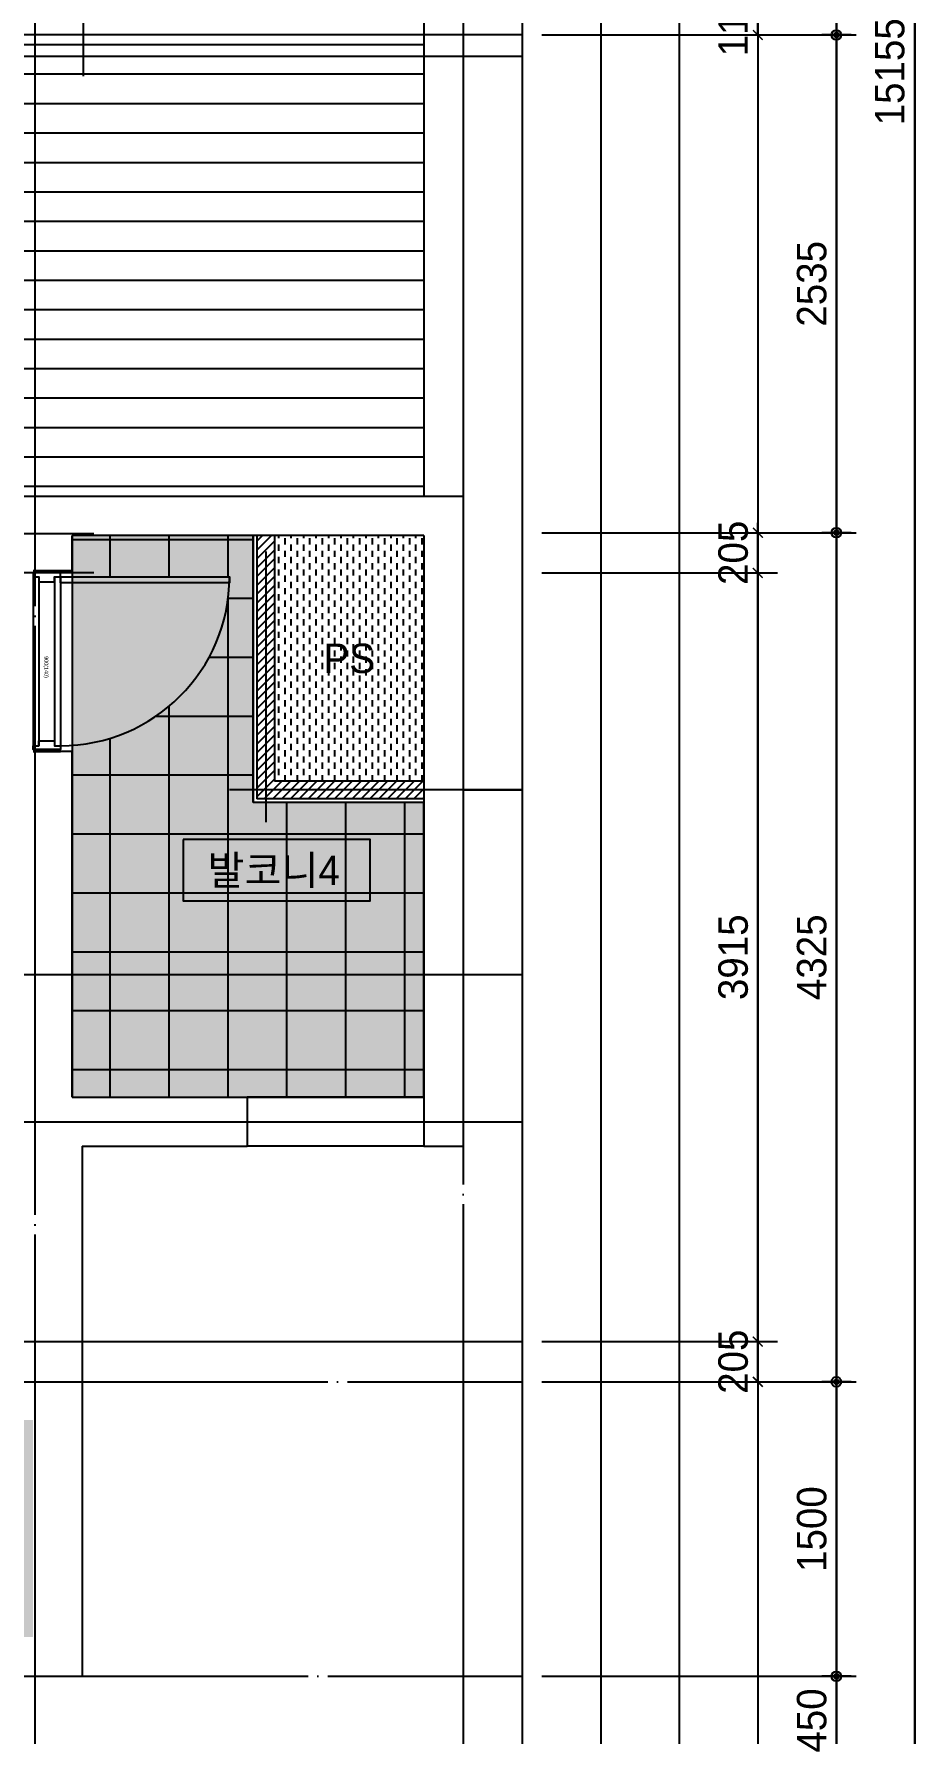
# Model space of a CAD drawing. Header units: millimetres. Extents: x -24416 to 92204, y -190080 to 23760.
# Drawn here: x 30344 to 34829, y -91058 to -82399 of the extents above; entities that cross this region are included whole.
import ezdxf
from ezdxf.enums import TextEntityAlignment as Align

# ---------------------------------------------------------------- set-up
doc = ezdxf.new("R2010")
doc.units = ezdxf.units.MM
doc.header["$LTSCALE"] = 50
doc.linetypes.add('AUDIT_D_220706163347-0', pattern=[0])
doc.linetypes.add('CEN', pattern=[62, 60, -1, 0, -1])
doc.layers.get('defpoints').update_dxf_attribs({"color": 139})
for name, color, linetype in [('A_HAT', 8, 'Continuous'), ('AA-XXXX-DIMS', 7, 'Continuous'), ('AA-단열-바닥-욕실', 30, 'Continuous'), ('CEN_CON', 1, 'CEN'), ('CEN_WALL', 12, 'CEN'), ('CONC', 2, 'Continuous'), ('DIM', 7, 'AUDIT_D_220706163347-0'), ('DOOR', 4, 'Continuous'), ('ELE3_CON', 7, 'Continuous'), ('ETC', 6, 'Continuous'), ('FIN', 6, 'Continuous'), ('HAT', 9, 'Continuous'), ('INS', 252, 'Continuous'), ('ROM', 7, 'AUDIT_D_220706163347-0'), ('WAL', 3, 'Continuous'), ('바닥타일', 8, 'Continuous'), ('실명', 3, 'AUDIT_D_220706163347-0'), ('실명박스', 7, 'AUDIT_D_220706163347-0')]:
    doc.layers.add(name, color=color, linetype=linetype)
for name, color, linetype, plot in [('AA-CEN', 1, 'CEN', False), ('MC', 135, 'Continuous', False), ('X - 단위세대$0$0_임시', 134, 'Continuous', False)]:
    doc.layers.add(name, color=color, linetype=linetype, plot=plot)
doc.styles.add('HAUD01', font='Dotum.ttf')
doc.styles.add('HAUD02', font='Dotum.ttf', dxfattribs={"width": 0.8})
doc.styles.add('맑은고딕', font='malgun.ttf', dxfattribs={"width": 0.9})
doc.dimstyles.new('DIM-50', dxfattribs={"dimscale": 50, "dimtxt": 3, "dimasz": 1, "dimexe": 2, "dimexo": 2, "dimgap": 1, "dimtad": 1, "dimdec": 0, "dimzin": 0, "dimdsep": 46, "dimtxsty": '맑은고딕', "dimblk1": 'DIMDOT', "dimblk2": 'DIMDOT', "dimsah": 1, "dimcen": 0.09, "dimdle": 2, "dimclrd": 7, "dimclre": 7, "dimclrt": 3, "dimadec": 0, "dimazin": 0, "dimtfac": 1, "dimtdec": 0, "dimtix": 1, "dimtmove": 2, "dimatfit": 3, "dimldrblk": 'DIMDOT', "dimfxl": 1, "dimtolj": 1, "dimtzin": 0, "dimarcsym": 0})
doc.dimstyles.new('MCDIM-50', dxfattribs={"dimscale": 50, "dimtxt": 3, "dimasz": 1, "dimexe": 2, "dimexo": 2, "dimgap": 1, "dimtad": 1, "dimdec": 0, "dimzin": 0, "dimdsep": 46, "dimtxsty": '맑은고딕', "dimblk1": 'ARCHTICK', "dimblk2": 'ARCHTICK', "dimsah": 1, "dimcen": 0.09, "dimdle": 2, "dimclrd": 7, "dimclre": 7, "dimclrt": 3, "dimadec": 0, "dimazin": 0, "dimtfac": 1, "dimtdec": 0, "dimtix": 1, "dimtmove": 2, "dimatfit": 3, "dimldrblk": 'ARCHTICK', "dimfxl": 1, "dimtolj": 1, "dimtzin": 0, "dimarcsym": 0})

# ---------------------------------------------------------------- blocks, each defined once
blk = doc.blocks.new('PD-900(140)')
at = {"layer": 'DOOR'}
for p, q in [((20, 140), (880, 140)), ((20, 110), (880, 110)), ((20, 30), (880, 30)), ((20, 0), (880, 0))]:
    blk.add_line(p, q, dxfattribs=at)
blk.add_lwpolyline([(20, 140), (20, 1000), (50, 1000), (50, 140), (20, 140)], dxfattribs=at)
for points in [[(45, 110), (20, 110), (20, 140), (0, 140), (0, 0), (20, 0), (20, 30), (45, 30)], [(855, 110), (880, 110), (880, 140), (900, 140), (900, 0), (880, 0), (880, 30), (855, 30)]]:
    blk.add_lwpolyline(points, close=True, dxfattribs=at)
blk.add_arc((20, 140), 860, 0, 90, dxfattribs=at)
at = {"layer": 'X - 단위세대$0$0_임시'}
for p, q in [((-10, 0), (-10, 140)), ((910, 0), (910, 140))]:
    blk.add_line(p, q, dxfattribs=at)
at = {"layer": 'X - 단위세대$0$0_임시', "style": 'HAUD02'}
blk.add_text('900(140)', height=20, dxfattribs=at).set_placement((479.3, 65.4), align=Align.MIDDLE)
blk = doc.blocks.new('U-121B(기본)1', base_point=(-58206.9, -129495.9))
at = {"layer": 'A_HAT'}
h = blk.add_hatch(dxfattribs=at)
h.set_pattern_fill('ANSI31', color=256, scale=10, style=0)
h.set_pattern_definition([(45, (0, 1045), (-22.45064, 22.45064), [])])
h.paths.add_polyline_path([(-59166.9, -123235.9), (-59256.9, -123235.9), (-59256.9, -124575.9), (-58406.9, -124575.9), (-58406.9, -124485.9), (-59166.9, -124485.9)])
at = {"layer": 'HAT', "ltscale": 100}
h = blk.add_hatch(dxfattribs=at)
h.set_pattern_fill('_USER', color=8, scale=150, pattern_type=0)
h.set_pattern_definition([(360, (-490988.91, -75402.56), (3e-15, 150), [])])
h.paths.add_polyline_path([(-58406.9, -123035.9), (-58406.9, -120605.9), (-60241.9, -120605.9), (-60241.9, -114415.9), (-61581.9, -114415.9), (-61581.9, -123035.9)])
at = {"layer": 'INS'}
h = blk.add_hatch(dxfattribs=at)
h.set_pattern_fill('DASH', color=256, scale=10, angle=90, style=0)
h.set_pattern_definition([(90, (-48991.52, -332362.97), (-31.75, 31.75), [31.75, -31.75])])
h.paths.add_polyline_path([(-58406.9, -123235.9), (-59166.9, -123235.9), (-59166.9, -124485.9), (-58406.9, -124485.9)])
at = {"layer": '바닥타일'}
h = blk.add_hatch(dxfattribs=at)
h.set_pattern_fill('_USER', color=256, scale=300, double=1, pattern_type=0)
h.set_pattern_definition([(0, (-375468.7, 50026.92), (0, 300), []), (90, (-375468.7, 50026.92), (-300, 2e-14), [])])
edge = h.paths.add_edge_path()
edge.add_arc((-60256.9, -123445.9), 860, 274.00064, 359.99999)
edge.add_line((-59396.9, -123445.9), (-60196.9, -123445.9))
edge.add_line((-60196.9, -123445.9), (-60196.9, -123235.9))
edge.add_line((-60196.9, -123235.9), (-59276.9, -123235.9))
edge.add_line((-59276.9, -123235.9), (-59276.9, -124595.9))
edge.add_line((-59276.9, -124595.9), (-58406.9, -124595.9))
edge.add_line((-58406.9, -124595.9), (-58406.9, -126095.9))
edge.add_line((-58406.9, -126095.9), (-60196.9, -126095.9))
edge.add_line((-60196.9, -126095.9), (-60196.9, -124303.8))
at = {"layer": 'CEN_CON'}
for p, q in [((-60141.9, -114240.9), (-60141.9, -120895.9)), ((-58206.9, -114240.9), (-58206.9, -129795.9)), ((-60386.9, -129795.9), (-60386.9, -120475.9)), ((-57906.9, -120685.9), (-63686.9, -120685.9)), ((-60686.9, -126220.9), (-57906.9, -126220.9)), ((-65096.9, -129045.9), (-57906.9, -129045.9))]:
    blk.add_line(p, q, dxfattribs=at)
at = {"layer": 'CEN_WALL'}
for p, q in [((-60086.9, -123225.9), (-63386.9, -123225.9)), ((-59211.9, -123315.9), (-59211.9, -124695.9)), ((-57906.9, -124530.9), (-59396.9, -124530.9)), ((-64996.9, -127545.9), (-57906.9, -127545.9))]:
    blk.add_line(p, q, dxfattribs=at)
at = {"layer": 'CONC'}
for p, q in [((-58206.9, -123035.9), (-61581.9, -123035.9)), ((-58206.9, -123035.9), (-58206.9, -126345.9)), ((-58406.9, -123235.9), (-60196.9, -123235.9)), ((-60196.9, -123415.9), (-60196.9, -123235.9)), ((-58406.9, -123235.9), (-58406.9, -126345.9)), ((-60196.9, -123415.9), (-60396.9, -123415.9)), ((-60196.9, -124335.9), (-60396.9, -124335.9)), ((-60196.9, -126095.9), (-60196.9, -124335.9)), ((-60196.9, -126095.9), (-59306.9, -126095.9)), ((-59306.9, -126095.9), (-59306.9, -126345.9)), ((-60146.9, -126345.9), (-59306.9, -126345.9)), ((-60146.9, -126345.9), (-60146.9, -129045.9)), ((-58406.9, -126345.9), (-58206.9, -126345.9)), ((-61036.9, -129045.9), (-60146.9, -129045.9))]:
    blk.add_line(p, q, dxfattribs=at)
at = {"layer": 'ELE3_CON'}
for p, q in [((-58206.9, -120405.9), (-58206.9, -123035.9)), ((-58406.9, -120605.9), (-58406.9, -123035.9)), ((-58406.9, -126095.9), (-59306.9, -126095.9)), ((-58406.9, -126345.9), (-59306.9, -126345.9))]:
    blk.add_line(p, q, dxfattribs=at)
at = {"layer": 'FIN'}
for p in [(-59276.9, -123235.9), (-58406.9, -124595.9)]:
    blk.add_line(p, (-59276.9, -124595.9), dxfattribs=at)
at = {"layer": 'MC'}
for p, q in [((-57906.9, -120795.9), (-63686.9, -120795.9)), ((-60086.9, -123425.9), (-63386.9, -123425.9)), ((-68741.9, -125470.9), (-57906.9, -125470.9)), ((-64996.9, -127340.9), (-57906.9, -127340.9))]:
    blk.add_line(p, q, dxfattribs=at)
at = {"layer": 'WAL'}
for p, q in [((-59256.9, -123235.9), (-59256.9, -124575.9)), ((-59166.9, -123235.9), (-59166.9, -124485.9)), ((-58406.9, -124485.9), (-59166.9, -124485.9)), ((-58406.9, -124575.9), (-59256.9, -124575.9))]:
    blk.add_line(p, q, dxfattribs=at)
at = {"layer": 'DOOR', "rotation": 270}
blk.add_blockref('PD-900(140)', (-60396.9, -123425.9), dxfattribs=at)
blk = doc.blocks.new('A$C415C5DAF')
at = {"layer": 'CEN_CON'}
blk.add_line((20043.5, -104625.9), (20343.5, -104625.9), dxfattribs=at)
at = {"layer": '실명박스'}
blk.add_lwpolyline([(18617.1, -104878.4), (18617.1, -105190.9), (19569.6, -105190.9), (19569.6, -104878.4)], close=True, dxfattribs=at)
at = {"layer": 'ROM', "color": 3, "style": 'HAUD01'}
blk.add_text('PS', height=150, dxfattribs=at).set_placement((19463.5, -103955.9), align=Align.MIDDLE)
at = {"layer": '실명', "style": 'HAUD01'}
blk.add_text('발코니4', height=150, dxfattribs=at).set_placement((19078.7, -105033.6), align=Align.MIDDLE)
blk = doc.blocks.new('A$C1CAF0AFA')
at = {"layer": 'ETC'}
h = blk.add_hatch(dxfattribs=at)
h.set_pattern_fill('CROSS', color=256, scale=10, angle=45)
h.set_pattern_definition([(45, (148033.186, -23760), (7e-15, 89.802561), [31.75, -95.25]), (135, (148055.636, -23760), (-89.802561, 7e-15), [31.75, -95.25])])
h.paths.add_polyline_path([(27848.9, -106263.8), (27848.9, -108503.8), (28953.9, -108503.8), (28953.9, -106263.8)])
h.paths.add_polyline_path([(28953.9, -106063.8), (28953.9, -100603.8), (27848.9, -100603.8), (27848.9, -106063.8)])
h.paths.add_polyline_path([(30538.9, -111573.8), (32328.9, -111573.8), (32328.9, -110073.8), (31458.9, -110073.8), (31458.9, -108713.8), (30538.9, -108713.8)])
h.paths.add_polyline_path([(25938.9, -114323.8), (30338.9, -114323.8), (30338.9, -113218.8), (25938.9, -113218.8)])
h.paths.add_polyline_path([(9878.9, -114773.8), (9878.9, -113493.8), (11518.9, -113493.8), (11518.9, -113668.8), (21868.9, -113668.8), (21868.9, -114773.8)])
h.paths.add_polyline_path([(9748.9, -114773.8), (7908.9, -114773.8), (7908.9, -113483.8), (9748.9, -113483.8)])
h.paths.add_polyline_path([(8088.9, -105728.8), (10138.9, -105728.8), (10138.9, -105138.8), (12078.9, -105138.8), (12078.9, -106023.8), (12548.9, -106023.8), (12548.9, -105138.8), (16048.9, -105138.8), (16048.9, -106493.8), (12318.9, -106493.8), (12318.9, -106943.8), (8088.9, -106943.8)])
at = {"layer": 'AA-CEN'}
blk.add_lwpolyline([(30538.9, -111573.8), (32328.9, -111573.8), (32328.9, -110073.8), (31458.9, -110073.8), (31458.9, -108713.8), (30538.9, -108713.8), (30538.9, -111573.8)], dxfattribs=at)
blk = doc.blocks.new('DIMDOT')
at = {"layer": 'AA-XXXX-DIMS'}
for p, q in [((-1.5, 0), (1.5, 0)), ((0, -1.5), (0, 1.5))]:
    blk.add_line(p, q, dxfattribs=at)
for radius in [0.5, 0.25]:
    blk.add_circle((0, 0), radius, dxfattribs=at)
blk = doc.blocks.new('*D309')
at = {"layer": 'defpoints', "color": 0, "transparency": 16777216}
for p in [(35915.7, -113023.8), (37515.7, -113023.8), (35915.7, -114523.8)]:
    blk.add_point(p, dxfattribs=at)
at = {"layer": 'DIM', "color": 7, "lineweight": -2, "transparency": 16777216}
for p, q in [((36015.7, -113023.8), (37615.7, -113023.8)), ((37515.7, -114473.8), (37515.7, -113073.8)), ((36015.7, -114523.8), (37615.7, -114523.8))]:
    blk.add_line(p, q, dxfattribs=at)
at = {"layer": 'DIM', "color": 7, "lineweight": -2, "transparency": 16777216, "xscale": 50, "yscale": 50, "zscale": 50}
for p, rotation in [((37515.7, -113023.8), 90), ((37515.7, -114523.8), 270)]:
    blk.add_blockref('DIMDOT', p, dxfattribs=dict(at, rotation=rotation))
at = {"layer": 'DIM', "color": 3, "transparency": 16777216, "insert": (37390.6, -113773.8), "char_height": 150, "attachment_point": 5, "rotation": 90, "style": 'HAUD01'}
blk.add_mtext('\\A1;1500', dxfattribs=at)
blk = doc.blocks.new('*D310')
at = {"layer": 'defpoints', "color": 0, "transparency": 16777216}
for p in [(35915.7, -108698.8), (37515.7, -108698.8), (35915.7, -113023.8)]:
    blk.add_point(p, dxfattribs=at)
at = {"layer": 'DIM', "color": 7, "lineweight": -2, "transparency": 16777216}
for p, q in [((36015.7, -108698.8), (37615.7, -108698.8)), ((37515.7, -112973.8), (37515.7, -108748.8)), ((36015.7, -113023.8), (37615.7, -113023.8))]:
    blk.add_line(p, q, dxfattribs=at)
at = {"layer": 'DIM', "color": 7, "lineweight": -2, "transparency": 16777216, "xscale": 50, "yscale": 50, "zscale": 50}
for p, rotation in [((37515.7, -108698.8), 90), ((37515.7, -113023.8), 270)]:
    blk.add_blockref('DIMDOT', p, dxfattribs=dict(at, rotation=rotation))
at = {"layer": 'DIM', "color": 3, "transparency": 16777216, "insert": (37390.6, -110861.3), "char_height": 150, "attachment_point": 5, "rotation": 90, "style": 'HAUD01'}
blk.add_mtext('\\A1;4325', dxfattribs=at)
blk = doc.blocks.new('*D311')
at = {"layer": 'defpoints', "color": 0, "transparency": 16777216}
for p in [(35915.7, -106163.8), (37515.7, -106163.8), (35915.7, -108698.8)]:
    blk.add_point(p, dxfattribs=at)
at = {"layer": 'DIM', "color": 7, "lineweight": -2, "transparency": 16777216}
for p, q in [((36015.7, -106163.8), (37615.7, -106163.8)), ((37515.7, -108648.8), (37515.7, -106213.8)), ((36015.7, -108698.8), (37615.7, -108698.8))]:
    blk.add_line(p, q, dxfattribs=at)
at = {"layer": 'DIM', "color": 7, "lineweight": -2, "transparency": 16777216, "xscale": 50, "yscale": 50, "zscale": 50}
for p, rotation in [((37515.7, -106163.8), 90), ((37515.7, -108698.8), 270)]:
    blk.add_blockref('DIMDOT', p, dxfattribs=dict(at, rotation=rotation))
at = {"layer": 'DIM', "color": 3, "transparency": 16777216, "insert": (37390.6, -107431.3), "char_height": 150, "attachment_point": 5, "rotation": 90, "style": 'HAUD01'}
blk.add_mtext('\\A1;2535', dxfattribs=at)
blk = doc.blocks.new('*D312')
at = {"layer": 'defpoints', "color": 0, "transparency": 16777216}
for p in [(35914, -100658.8), (37515.7, -100658.8), (35915.7, -106163.8)]:
    blk.add_point(p, dxfattribs=at)
at = {"layer": 'DIM', "color": 7, "lineweight": -2, "transparency": 16777216}
for p, q in [((36014, -100658.8), (37615.7, -100658.8)), ((37515.7, -106113.8), (37515.7, -100708.8)), ((36015.7, -106163.8), (37615.7, -106163.8))]:
    blk.add_line(p, q, dxfattribs=at)
at = {"layer": 'DIM', "color": 7, "lineweight": -2, "transparency": 16777216, "xscale": 50, "yscale": 50, "zscale": 50}
for p, rotation in [((37515.7, -100658.8), 90), ((37515.7, -106163.8), 270)]:
    blk.add_blockref('DIMDOT', p, dxfattribs=dict(at, rotation=rotation))
at = {"layer": 'DIM', "color": 3, "transparency": 16777216, "insert": (37390.6, -103411.3), "char_height": 150, "attachment_point": 5, "rotation": 90, "style": 'HAUD01'}
blk.add_mtext('\\A1;5505', dxfattribs=at)
blk = doc.blocks.new('*D314')
at = {"layer": 'defpoints', "color": 0, "transparency": 16777216}
for p in [(35910.7, -99818.8), (37915.7, -99818.8), (35915.7, -114973.8)]:
    blk.add_point(p, dxfattribs=at)
at = {"layer": 'DIM', "color": 7, "lineweight": -2, "transparency": 16777216}
for p, q in [((36010.7, -99818.8), (38015.7, -99818.8)), ((37915.7, -114923.8), (37915.7, -99868.8)), ((36015.7, -114973.8), (38015.7, -114973.8))]:
    blk.add_line(p, q, dxfattribs=at)
at = {"layer": 'DIM', "color": 7, "lineweight": -2, "transparency": 16777216, "xscale": 50, "yscale": 50, "zscale": 50}
for p, rotation in [((37915.7, -99818.8), 90), ((37915.7, -114973.8), 270)]:
    blk.add_blockref('DIMDOT', p, dxfattribs=dict(at, rotation=rotation))
at = {"layer": 'DIM', "color": 3, "transparency": 16777216, "insert": (37787.8, -106351.3), "char_height": 150, "attachment_point": 5, "rotation": 90, "style": 'HAUD01'}
blk.add_mtext('\\A1;15155', dxfattribs=at)
blk = doc.blocks.new('_ArchTick')
at = {"color": 0, "linetype": 'ByBlock', "const_width": 0.15}
blk.add_lwpolyline([(-0.5, -0.5), (0.5, 0.5)], dxfattribs=at)
blk = doc.blocks.new('*D315')
at = {"layer": 'defpoints', "color": 0, "linetype": 'ByBlock', "transparency": 16777216}
for p in [(35915.7, -112818.8), (37115.7, -112818.8), (35915.7, -113023.8)]:
    blk.add_point(p, dxfattribs=at)
at = {"layer": 'DIM', "color": 7, "linetype": 'ByBlock', "lineweight": -2, "transparency": 16777216}
for p, q in [((36015.7, -112818.8), (37215.7, -112818.8)), ((37115.7, -112818.8), (37115.7, -112768.8)), ((37115.7, -113023.8), (37115.7, -112818.8)), ((36015.7, -113023.8), (37215.7, -113023.8)), ((37115.7, -113023.8), (37115.7, -113073.8))]:
    blk.add_line(p, q, dxfattribs=at)
at = {"layer": 'DIM', "color": 7, "linetype": 'ByBlock', "lineweight": -2, "transparency": 16777216, "xscale": 50, "yscale": 50, "zscale": 50}
for p, rotation in [((37115.7, -112818.8), 270), ((37115.7, -113023.8), 90)]:
    blk.add_blockref('_ArchTick', p, dxfattribs=dict(at, rotation=rotation))
at = {"layer": 'DIM', "color": 3, "linetype": 'ByBlock', "transparency": 16777216, "insert": (36990.6, -112921.3), "char_height": 150, "attachment_point": 5, "rotation": 90, "style": 'HAUD01'}
blk.add_mtext('\\A1;205', dxfattribs=at)
blk = doc.blocks.new('*D316')
at = {"layer": 'defpoints', "color": 0, "linetype": 'ByBlock', "transparency": 16777216}
for p in [(35915.7, -108903.8), (37115.7, -108903.8), (35915.7, -112818.8)]:
    blk.add_point(p, dxfattribs=at)
at = {"layer": 'DIM', "color": 7, "linetype": 'ByBlock', "lineweight": -2, "transparency": 16777216}
for p, q in [((37115.7, -112918.8), (37115.7, -108803.8)), ((36015.7, -108903.8), (37215.7, -108903.8)), ((36015.7, -112818.8), (37215.7, -112818.8))]:
    blk.add_line(p, q, dxfattribs=at)
at = {"layer": 'DIM', "color": 7, "linetype": 'ByBlock', "lineweight": -2, "transparency": 16777216, "xscale": 50, "yscale": 50, "zscale": 50}
for p, rotation in [((37115.7, -108903.8), 90), ((37115.7, -112818.8), 270)]:
    blk.add_blockref('_ArchTick', p, dxfattribs=dict(at, rotation=rotation))
at = {"layer": 'DIM', "color": 3, "linetype": 'ByBlock', "transparency": 16777216, "insert": (36990.6, -110861.3), "char_height": 150, "attachment_point": 5, "rotation": 90, "style": 'HAUD01'}
blk.add_mtext('\\A1;3915', dxfattribs=at)
blk = doc.blocks.new('*D317')
at = {"layer": 'defpoints', "color": 0, "linetype": 'ByBlock', "transparency": 16777216}
for p in [(35915.7, -108698.8), (37115.7, -108698.8), (35915.7, -108903.8)]:
    blk.add_point(p, dxfattribs=at)
at = {"layer": 'DIM', "color": 7, "linetype": 'ByBlock', "lineweight": -2, "transparency": 16777216}
for p, q in [((37115.7, -108698.8), (37115.7, -108648.8)), ((36015.7, -108698.8), (37215.7, -108698.8)), ((37115.7, -108903.8), (37115.7, -108698.8)), ((36015.7, -108903.8), (37215.7, -108903.8)), ((37115.7, -108903.8), (37115.7, -108953.8))]:
    blk.add_line(p, q, dxfattribs=at)
at = {"layer": 'DIM', "color": 7, "linetype": 'ByBlock', "lineweight": -2, "transparency": 16777216, "xscale": 50, "yscale": 50, "zscale": 50}
for p, rotation in [((37115.7, -108698.8), 270), ((37115.7, -108903.8), 90)]:
    blk.add_blockref('_ArchTick', p, dxfattribs=dict(at, rotation=rotation))
at = {"layer": 'DIM', "color": 3, "linetype": 'ByBlock', "transparency": 16777216, "insert": (36990.6, -108801.3), "char_height": 150, "attachment_point": 5, "rotation": 90, "style": 'HAUD01'}
blk.add_mtext('\\A1;205', dxfattribs=at)
blk = doc.blocks.new('*D318')
at = {"layer": 'defpoints', "color": 0, "linetype": 'ByBlock', "transparency": 16777216}
for p in [(35915.7, -106053.8), (37115.7, -106053.8), (35915.7, -106163.8)]:
    blk.add_point(p, dxfattribs=at)
at = {"layer": 'DIM', "color": 7, "linetype": 'ByBlock', "lineweight": -2, "transparency": 16777216}
for p, q in [((36015.7, -106053.8), (37215.7, -106053.8)), ((37115.7, -106053.8), (37115.7, -106003.8)), ((37115.7, -106163.8), (37115.7, -106053.8)), ((36015.7, -106163.8), (37215.7, -106163.8)), ((37115.7, -106163.8), (37115.7, -106213.8))]:
    blk.add_line(p, q, dxfattribs=at)
at = {"layer": 'DIM', "color": 7, "linetype": 'ByBlock', "lineweight": -2, "transparency": 16777216, "xscale": 50, "yscale": 50, "zscale": 50}
for p, rotation in [((37115.7, -106053.8), 270), ((37115.7, -106163.8), 90)]:
    blk.add_blockref('_ArchTick', p, dxfattribs=dict(at, rotation=rotation))
at = {"layer": 'DIM', "color": 3, "linetype": 'ByBlock', "transparency": 16777216, "insert": (36990.6, -106108.8), "char_height": 150, "attachment_point": 5, "rotation": 90, "style": 'HAUD01'}
blk.add_mtext('\\A1;110', dxfattribs=at)
blk = doc.blocks.new('*D81')
at = {"layer": 'defpoints', "color": 0, "transparency": 16777216}
for p in [(35915.7, -114523.8), (37515.7, -114523.8), (35915.7, -114973.8)]:
    blk.add_point(p, dxfattribs=at)
at = {"layer": 'DIM', "color": 7, "lineweight": -2, "transparency": 16777216}
for p, q in [((36015.7, -114523.8), (37615.7, -114523.8)), ((37515.7, -114923.8), (37515.7, -114573.8)), ((36015.7, -114973.8), (37615.7, -114973.8))]:
    blk.add_line(p, q, dxfattribs=at)
at = {"layer": 'DIM', "color": 7, "lineweight": -2, "transparency": 16777216, "xscale": 50, "yscale": 50, "zscale": 50}
for p, rotation in [((37515.7, -114523.8), 90), ((37515.7, -114973.8), 270)]:
    blk.add_blockref('DIMDOT', p, dxfattribs=dict(at, rotation=rotation))
at = {"layer": 'DIM', "color": 3, "transparency": 16777216, "insert": (37390.6, -114748.8), "char_height": 150, "attachment_point": 5, "rotation": 90, "style": 'HAUD01'}
blk.add_mtext('\\A1;450', dxfattribs=at)
blk = doc.blocks.new('DIM-1108')
at = {"layer": 'DIM'}
dim = blk.add_linear_dim(base=(37915.7, -99818.8), p1=(35915.7, -114973.8), p2=(35910.7, -99818.8), angle=270, dimstyle='DIM-50', override={"dimscale": 50, "dimtxsty": 'HAUD01'}, dxfattribs=at)
dim.commit()
dim.dimension.update_dxf_attribs({"geometry": '*D314', "text_midpoint": (37787.8, -106351.3), "dimtype": 128})
for base, p1, p2, picture, middle in [((37515.7, -100658.8), (35915.7, -106163.8), (35914, -100658.8), '*D312', (37390.6, -103411.3)), ((37515.7, -106163.8), (35915.7, -108698.8), (35915.7, -106163.8), '*D311', (37390.6, -107431.3)), ((37515.7, -108698.8), (35915.7, -113023.8), (35915.7, -108698.8), '*D310', (37390.6, -110861.3)), ((37515.7, -113023.8), (35915.7, -114523.8), (35915.7, -113023.8), '*D309', (37390.6, -113773.8)), ((37515.7, -114523.8), (35915.7, -114973.8), (35915.7, -114523.8), '*D81', (37390.6, -114748.8))]:
    dim = blk.add_linear_dim(base=base, p1=p1, p2=p2, angle=270, dimstyle='DIM-50', override={"dimscale": 50, "dimtxsty": 'HAUD01'}, dxfattribs=at)
    dim.commit()
    dim.dimension.update_dxf_attribs({"geometry": picture, "text_midpoint": middle})
at = {"layer": 'DIM', "linetype": 'ByBlock'}
for base, p1, p2, picture, middle in [((37115.7, -106053.8), (35915.7, -106163.8), (35915.7, -106053.8), '*D318', (36990.6, -106108.8)), ((37115.7, -108698.8), (35915.7, -108903.8), (35915.7, -108698.8), '*D317', (36990.6, -108801.3)), ((37115.7, -108903.8), (35915.7, -112818.8), (35915.7, -108903.8), '*D316', (36990.6, -110861.3)), ((37115.7, -112818.8), (35915.7, -113023.8), (35915.7, -112818.8), '*D315', (36990.6, -112921.3))]:
    dim = blk.add_linear_dim(base=base, p1=p1, p2=p2, angle=270, dimstyle='MCDIM-50', override={"dimtxsty": 'HAUD01'}, dxfattribs=at)
    dim.commit()
    dim.dimension.update_dxf_attribs({"geometry": picture, "text_midpoint": middle})

msp = doc.modelspace()

# ---------------------------------------------------------------- linework, layer by layer
at = {"layer": 'defpoints'}
for points in [[(4504.1, -72993.8), (34828.9, -72993.8), (34828.9, -93513.8), (4504.1, -93513.8)], [(4904.1, -73393.8), (34428.9, -73393.8), (34428.9, -93113.8), (4904.1, -93113.8)], [(5304.1, -73793.8), (34028.9, -73793.8), (34028.9, -92713.8), (5304.1, -92713.8)], [(5704.1, -74193.8), (33628.9, -74193.8), (33628.9, -92313.8), (5704.1, -92313.8)], [(6104.1, -74593.8), (33228.9, -74593.8), (33228.9, -91913.8), (6104.1, -91913.8)], [(6504.1, -74993.8), (32828.9, -74993.8), (32828.9, -91513.8), (6504.1, -91513.8)]]:
    msp.add_lwpolyline(points, close=True, dxfattribs=at)

# ---------------------------------------------------------------- block references
for name, p in [('DIM-1108', (-3086.8, 23760)), ('U-121B(기본)1', (32528.9, -91213.8))]:
    msp.add_blockref(name, p)
at = {"layer": 'AA-단열-바닥-욕실'}
msp.add_blockref('A$C1CAF0AFA', (0, 23760), dxfattribs=at)
at = {"layer": '실명박스'}
msp.add_blockref('A$C415C5DAF', (12485.4, 18377.1), dxfattribs=at)

doc.saveas('drawing.dxf')
